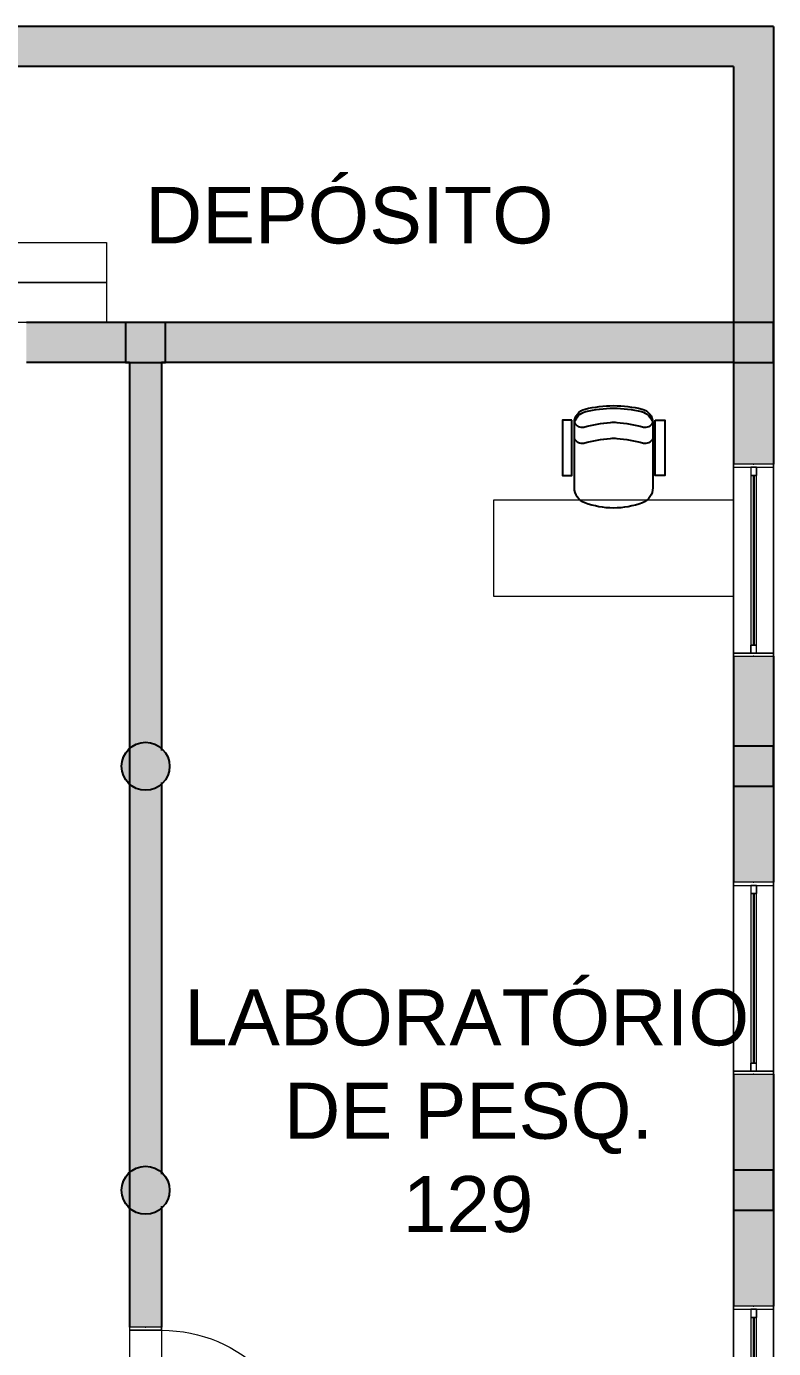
# Model space of a CAD drawing. Header units: metres. Extents: x 512 to 829, y -209 to 245.
# Drawn here: x 689.53 to 694.2, y -81.71 to -73.45 of the extents above; entities that cross this region are included whole.
import ezdxf

# ---------------------------------------------------------------- set-up
doc = ezdxf.new("R2010")
doc.units = ezdxf.units.M
doc.header["$LTSCALE"] = 0.508
doc.set_wipeout_variables(frame=1)
doc.header["$PDSIZE"] = -2
for name, color, linetype, lineweight in [('AMB-NOVOS', 10, 'Continuous', 15), ('None', 7, 'Continuous', 5), ('NãoImprimir', 7, 'Continuous', 5), ('Peitoris', 2, 'Continuous', 5), ('Telhado-Princ', 7, 'Continuous', 5), ('TEXTO', 7, 'Continuous', 15)]:
    doc.layers.add(name, color=color, linetype=linetype, lineweight=lineweight)
doc.layers.add('ARQ-MOB', color=250, linetype='Continuous')
doc.layers.add('ARQ-MOB-CAD', color=250, linetype='Continuous')
doc.styles.add('Arial', font='arial.ttf')

# ---------------------------------------------------------------- blocks, each defined once
blk = doc.blocks.new('Grupo-6501')
at = {"layer": 'None', "color": 7, "linetype": 'Continuous', "lineweight": 5}
for p, q in [((-0.47, 0.1), (-0.47, -0.1)), ((0.47, 0.1), (0.47, -0.1))]:
    blk.add_line(p, q, dxfattribs=at)
blk = doc.blocks.new('Grupo-6502')
at = {"layer": 'None', "color": 7, "linetype": 'Continuous', "lineweight": 5}
for points in [[(-0.47, 0.1), (-0.45, 0.1), (-0.45, -0.1), (-0.47, -0.1)], [(0.45, 0.1), (0.47, 0.1), (0.47, -0.1), (0.45, -0.1)]]:
    blk.add_lwpolyline(points, close=True, dxfattribs=at)
blk = doc.blocks.new('Grupo-6503')
at = {"layer": 'None', "color": 7, "linetype": 'Continuous', "lineweight": 5}
for p, q in [((-0.47, 0.1), (-0.45, 0.1)), ((-0.45, 0.1), (-0.45, -0.1)), ((0.47, 0.1), (0.45, 0.1)), ((0.45, 0.1), (0.45, -0.1)), ((-0.47, -0.1), (-0.45, -0.1)), ((0.47, -0.1), (0.45, -0.1))]:
    blk.add_line(p, q, dxfattribs=at)
at = {"layer": 'None', "color": 7}
for name in ['Grupo-6501', 'Grupo-6502']:
    blk.add_blockref(name, (0, 0), dxfattribs=at)
blk = doc.blocks.new('Grupo-6504')
at = {"layer": 'None', "color": 7, "linetype": 'Continuous', "lineweight": 5}
blk.add_arc((-0.45, 0.1), 0.9, 0, 90, dxfattribs=at)
blk = doc.blocks.new('Grupo-6505')
at = {"layer": 'None', "color": 7, "linetype": 'Continuous', "lineweight": 5}
blk.add_lwpolyline([(-0.45, 0.1), (-0.45, 1), (-0.415, 1), (-0.415, 0.1)], close=True, dxfattribs=at)
blk = doc.blocks.new('Grupo-6506')
at = {"layer": 'None', "color": 7, "linetype": 'Continuous', "lineweight": 5}
for p, q in [((-0.45, 0.1), (-0.45, 1)), ((-0.45, 1), (-0.415, 1)), ((-0.415, 0.1), (-0.415, 1)), ((-0.45, 0.1), (-0.415, 0.1))]:
    blk.add_line(p, q, dxfattribs=at)
at = {"layer": 'None', "color": 7}
blk.add_blockref('Grupo-6505', (0, 0), dxfattribs=at)
blk = doc.blocks.new('Grupo-6507')
at = {"layer": 'Peitoris', "color": 7}
blk.add_blockref('Grupo-6506', (0, 0), dxfattribs=at)
blk = doc.blocks.new('Grupo-6508')
at = {"layer": 'None', "color": 7, "linetype": 'Continuous', "lineweight": 5}
for p, q in [((0.47, 0.1), (-0.47, 0.1)), ((0.47, -0.1), (-0.47, -0.1))]:
    blk.add_line(p, q, dxfattribs=at)
blk = doc.blocks.new('Door (2D)-260')
at = {"layer": 'NãoImprimir', "color": 7, "linetype": 'Continuous', "lineweight": 5}
for p in [(-0.47, 0), (0.47, 0)]:
    blk.add_point(p, dxfattribs=at)
at = {"layer": 'None', "color": 7}
for name in ['Grupo-6507', 'Grupo-6503']:
    blk.add_blockref(name, (0, 0), dxfattribs=at)
at = {"layer": 'Peitoris', "color": 7}
blk.add_blockref('Grupo-6504', (0, 0), dxfattribs=at)
at = {"layer": 'Telhado-Princ', "color": 7}
blk.add_blockref('Grupo-6508', (0, 0), dxfattribs=at)
blk = doc.blocks.new('Grupo-6685')
at = {"layer": 'None', "color": 7, "linetype": 'Continuous', "lineweight": 5}
for points in [[(-0.6, 0.125), (-0.58095, 0.125), (-0.58095, -0.125), (-0.6, -0.125)], [(0.58095, 0.125), (0.6, 0.125), (0.6, -0.125), (0.58095, -0.125)]]:
    blk.add_lwpolyline(points, close=True, dxfattribs=at)
blk = doc.blocks.new('Grupo-6686')
at = {"layer": 'None', "color": 7, "linetype": 'Continuous', "lineweight": 5}
for p, q in [((-0.6, 0.125), (-0.58095, 0.125)), ((-0.58095, 0.125), (-0.58095, -0.125)), ((0.6, 0.125), (0.58095, 0.125)), ((0.58095, 0.125), (0.58095, -0.125)), ((-0.6, -0.125), (-0.58095, -0.125)), ((0.6, -0.125), (0.58095, -0.125))]:
    blk.add_line(p, q, dxfattribs=at)
at = {"layer": 'None', "color": 7}
blk.add_blockref('Grupo-6685', (0, 0), dxfattribs=at)
blk = doc.blocks.new('Grupo-6687')
at = {"layer": 'None', "color": 7, "linetype": 'Continuous', "lineweight": 5}
for p, q in [((-0.5809, 0.0175), (-0.5809, -0.0175)), ((0.5809, 0.0175), (0.5809, -0.0175))]:
    blk.add_line(p, q, dxfattribs=at)
blk = doc.blocks.new('Grupo-6688')
at = {"layer": 'None', "color": 7, "linetype": 'Continuous', "lineweight": 5}
for points in [[(-0.5809, 0.0175), (-0.5302, 0.0175), (-0.5302, -0.0175), (-0.5809, -0.0175)], [(0.5302, 0.0175), (0.5809, 0.0175), (0.5809, -0.0175), (0.5302, -0.0175)]]:
    blk.add_lwpolyline(points, close=True, dxfattribs=at)
blk = doc.blocks.new('Grupo-6689')
at = {"layer": 'None', "color": 7, "linetype": 'Continuous', "lineweight": 5}
for p, q in [((-0.5809, 0.0175), (-0.5302, 0.0175)), ((-0.5302, 0.0175), (-0.5302, -0.0175)), ((0.5809, 0.0175), (0.5302, 0.0175)), ((0.5302, 0.0175), (0.5302, -0.0175)), ((-0.5809, -0.0175), (-0.5302, -0.0175)), ((0.5809, -0.0175), (0.5302, -0.0175))]:
    blk.add_line(p, q, dxfattribs=at)
blk.add_lwpolyline([(-0.5302, 0.0175), (0.5302, 0.0175), (0.5302, -0.0175), (-0.5302, -0.0175)], close=True, dxfattribs=at)
at = {"layer": 'None', "color": 7}
for name in ['Grupo-6687', 'Grupo-6688']:
    blk.add_blockref(name, (0, 0), dxfattribs=at)
blk = doc.blocks.new('Grupo-6691')
at = {"layer": 'None', "color": 7, "linetype": 'Continuous', "lineweight": 25}
for p, q in [((-0.53015, 0.000635), (0.53015, 0.000635)), ((-0.53015, -0.000635), (0.53015, -0.000635))]:
    blk.add_line(p, q, dxfattribs=at)
blk = doc.blocks.new('Grupo-6692')
at = {"layer": 'None', "color": 7, "linetype": 'Continuous', "lineweight": 20}
for p, q in [((0.6, 0.125), (-0.6, 0.125)), ((0.6, -0.125), (-0.6, -0.125))]:
    blk.add_line(p, q, dxfattribs=at)
blk = doc.blocks.new('Window (2D)-525')
at = {"color": 7, "linetype": 'Continuous', "lineweight": 5}
blk.add_wipeout([(-0.6, 0.125), (0.6, 0.125), (0.6, -0.125), (-0.6, -0.125)], dxfattribs=at).dxf.layer = 'None'
at = {"layer": 'None', "color": 7, "linetype": 'Continuous', "lineweight": 5}
for p, q in [((-0.6, 0.125), (0.6, 0.125)), ((-0.6, -0.125), (0.6, -0.125))]:
    blk.add_line(p, q, dxfattribs=at)
at = {"layer": 'NãoImprimir', "linetype": 'Continuous'}
for p in [(-0.6, 0), (0.6, 0)]:
    blk.add_point(p, dxfattribs=at)
at = {"layer": 'None', "color": 7}
blk.add_blockref('Grupo-6686', (0, 0), dxfattribs=at)
at = {"layer": 'Peitoris'}
for name in ['Grupo-6689', 'Grupo-6691']:
    blk.add_blockref(name, (0, 0), dxfattribs=at)
at = {"layer": 'Telhado-Princ'}
blk.add_blockref('Grupo-6692', (0, 0), dxfattribs=at)
blk = doc.blocks.new('Grupo-6693')
at = {"layer": 'None', "color": 7, "linetype": 'Continuous', "lineweight": 5}
for points in [[(-0.6, 0.125), (-0.58095, 0.125), (-0.58095, -0.125), (-0.6, -0.125)], [(0.58095, 0.125), (0.6, 0.125), (0.6, -0.125), (0.58095, -0.125)]]:
    blk.add_lwpolyline(points, close=True, dxfattribs=at)
blk = doc.blocks.new('Grupo-6694')
at = {"layer": 'None', "color": 7, "linetype": 'Continuous', "lineweight": 5}
for p, q in [((-0.6, 0.125), (-0.58095, 0.125)), ((-0.58095, 0.125), (-0.58095, -0.125)), ((0.6, 0.125), (0.58095, 0.125)), ((0.58095, 0.125), (0.58095, -0.125)), ((-0.6, -0.125), (-0.58095, -0.125)), ((0.6, -0.125), (0.58095, -0.125))]:
    blk.add_line(p, q, dxfattribs=at)
at = {"layer": 'None', "color": 7}
blk.add_blockref('Grupo-6693', (0, 0), dxfattribs=at)
blk = doc.blocks.new('Grupo-6695')
at = {"layer": 'None', "color": 7, "linetype": 'Continuous', "lineweight": 5}
for p, q in [((-0.5809, 0.0175), (-0.5809, -0.0175)), ((0.5809, 0.0175), (0.5809, -0.0175))]:
    blk.add_line(p, q, dxfattribs=at)
blk = doc.blocks.new('Grupo-6696')
at = {"layer": 'None', "color": 7, "linetype": 'Continuous', "lineweight": 5}
for points in [[(-0.5809, 0.0175), (-0.5302, 0.0175), (-0.5302, -0.0175), (-0.5809, -0.0175)], [(0.5302, 0.0175), (0.5809, 0.0175), (0.5809, -0.0175), (0.5302, -0.0175)]]:
    blk.add_lwpolyline(points, close=True, dxfattribs=at)
blk = doc.blocks.new('Grupo-6697')
at = {"layer": 'None', "color": 7, "linetype": 'Continuous', "lineweight": 5}
for p, q in [((-0.5809, 0.0175), (-0.5302, 0.0175)), ((-0.5302, 0.0175), (-0.5302, -0.0175)), ((0.5809, 0.0175), (0.5302, 0.0175)), ((0.5302, 0.0175), (0.5302, -0.0175)), ((-0.5809, -0.0175), (-0.5302, -0.0175)), ((0.5809, -0.0175), (0.5302, -0.0175))]:
    blk.add_line(p, q, dxfattribs=at)
blk.add_lwpolyline([(-0.5302, 0.0175), (0.5302, 0.0175), (0.5302, -0.0175), (-0.5302, -0.0175)], close=True, dxfattribs=at)
at = {"layer": 'None', "color": 7}
for name in ['Grupo-6695', 'Grupo-6696']:
    blk.add_blockref(name, (0, 0), dxfattribs=at)
blk = doc.blocks.new('Grupo-6699')
at = {"layer": 'None', "color": 7, "linetype": 'Continuous', "lineweight": 25}
for p, q in [((-0.53015, 0.000635), (0.53015, 0.000635)), ((-0.53015, -0.000635), (0.53015, -0.000635))]:
    blk.add_line(p, q, dxfattribs=at)
blk = doc.blocks.new('Grupo-6700')
at = {"layer": 'None', "color": 7, "linetype": 'Continuous', "lineweight": 20}
for p, q in [((0.6, 0.125), (-0.6, 0.125)), ((0.6, -0.125), (-0.6, -0.125))]:
    blk.add_line(p, q, dxfattribs=at)
blk = doc.blocks.new('Window (2D)-526')
at = {"color": 7, "linetype": 'Continuous', "lineweight": 5}
blk.add_wipeout([(-0.6, 0.125), (0.6, 0.125), (0.6, -0.125), (-0.6, -0.125)], dxfattribs=at).dxf.layer = 'None'
at = {"layer": 'None', "color": 7, "linetype": 'Continuous', "lineweight": 5}
for p, q in [((-0.6, 0.125), (0.6, 0.125)), ((-0.6, -0.125), (0.6, -0.125))]:
    blk.add_line(p, q, dxfattribs=at)
at = {"layer": 'NãoImprimir', "linetype": 'Continuous'}
for p in [(-0.6, 0), (0.6, 0)]:
    blk.add_point(p, dxfattribs=at)
at = {"layer": 'None', "color": 7}
blk.add_blockref('Grupo-6694', (0, 0), dxfattribs=at)
at = {"layer": 'Peitoris'}
for name in ['Grupo-6697', 'Grupo-6699']:
    blk.add_blockref(name, (0, 0), dxfattribs=at)
at = {"layer": 'Telhado-Princ'}
blk.add_blockref('Grupo-6700', (0, 0), dxfattribs=at)
blk = doc.blocks.new('Grupo-6701')
at = {"layer": 'None', "color": 7, "linetype": 'Continuous', "lineweight": 5}
for points in [[(-0.6, 0.125), (-0.58095, 0.125), (-0.58095, -0.125), (-0.6, -0.125)], [(0.58095, 0.125), (0.6, 0.125), (0.6, -0.125), (0.58095, -0.125)]]:
    blk.add_lwpolyline(points, close=True, dxfattribs=at)
blk = doc.blocks.new('Grupo-6702')
at = {"layer": 'None', "color": 7, "linetype": 'Continuous', "lineweight": 5}
for p, q in [((-0.6, 0.125), (-0.58095, 0.125)), ((-0.58095, 0.125), (-0.58095, -0.125)), ((0.6, 0.125), (0.58095, 0.125)), ((0.58095, 0.125), (0.58095, -0.125)), ((-0.6, -0.125), (-0.58095, -0.125)), ((0.6, -0.125), (0.58095, -0.125))]:
    blk.add_line(p, q, dxfattribs=at)
at = {"layer": 'None', "color": 7}
blk.add_blockref('Grupo-6701', (0, 0), dxfattribs=at)
blk = doc.blocks.new('Grupo-6703')
at = {"layer": 'None', "color": 7, "linetype": 'Continuous', "lineweight": 5}
for p, q in [((-0.5809, 0.0175), (-0.5809, -0.0175)), ((0.5809, 0.0175), (0.5809, -0.0175))]:
    blk.add_line(p, q, dxfattribs=at)
blk = doc.blocks.new('Grupo-6704')
at = {"layer": 'None', "color": 7, "linetype": 'Continuous', "lineweight": 5}
for points in [[(-0.5809, 0.0175), (-0.5302, 0.0175), (-0.5302, -0.0175), (-0.5809, -0.0175)], [(0.5302, 0.0175), (0.5809, 0.0175), (0.5809, -0.0175), (0.5302, -0.0175)]]:
    blk.add_lwpolyline(points, close=True, dxfattribs=at)
blk = doc.blocks.new('Grupo-6705')
at = {"layer": 'None', "color": 7, "linetype": 'Continuous', "lineweight": 5}
for p, q in [((-0.5809, 0.0175), (-0.5302, 0.0175)), ((-0.5302, 0.0175), (-0.5302, -0.0175)), ((0.5809, 0.0175), (0.5302, 0.0175)), ((0.5302, 0.0175), (0.5302, -0.0175)), ((-0.5809, -0.0175), (-0.5302, -0.0175)), ((0.5809, -0.0175), (0.5302, -0.0175))]:
    blk.add_line(p, q, dxfattribs=at)
blk.add_lwpolyline([(-0.5302, 0.0175), (0.5302, 0.0175), (0.5302, -0.0175), (-0.5302, -0.0175)], close=True, dxfattribs=at)
at = {"layer": 'None', "color": 7}
for name in ['Grupo-6703', 'Grupo-6704']:
    blk.add_blockref(name, (0, 0), dxfattribs=at)
blk = doc.blocks.new('Grupo-6707')
at = {"layer": 'None', "color": 7, "linetype": 'Continuous', "lineweight": 25}
for p, q in [((-0.53015, 0.000635), (0.53015, 0.000635)), ((-0.53015, -0.000635), (0.53015, -0.000635))]:
    blk.add_line(p, q, dxfattribs=at)
blk = doc.blocks.new('Grupo-6708')
at = {"layer": 'None', "color": 7, "linetype": 'Continuous', "lineweight": 20}
for p, q in [((0.6, 0.125), (-0.6, 0.125)), ((0.6, -0.125), (-0.6, -0.125))]:
    blk.add_line(p, q, dxfattribs=at)
blk = doc.blocks.new('Window (2D)-527')
at = {"color": 7, "linetype": 'Continuous', "lineweight": 5}
blk.add_wipeout([(-0.6, 0.125), (0.6, 0.125), (0.6, -0.125), (-0.6, -0.125)], dxfattribs=at).dxf.layer = 'None'
at = {"layer": 'None', "color": 7, "linetype": 'Continuous', "lineweight": 5}
for p, q in [((-0.6, 0.125), (0.6, 0.125)), ((-0.6, -0.125), (0.6, -0.125))]:
    blk.add_line(p, q, dxfattribs=at)
at = {"layer": 'NãoImprimir', "linetype": 'Continuous'}
for p in [(-0.6, 0), (0.6, 0)]:
    blk.add_point(p, dxfattribs=at)
at = {"layer": 'None', "color": 7}
blk.add_blockref('Grupo-6702', (0, 0), dxfattribs=at)
at = {"layer": 'Peitoris'}
for name in ['Grupo-6705', 'Grupo-6707']:
    blk.add_blockref(name, (0, 0), dxfattribs=at)
at = {"layer": 'Telhado-Princ'}
blk.add_blockref('Grupo-6708', (0, 0), dxfattribs=at)
blk = doc.blocks.new('Grupo-6790')
at = {"layer": 'None', "linetype": 'Continuous', "lineweight": 0}
for points in [[(-25.2751, 18.0369), (-25.2751, 17.7869), (-25.0251, 17.7869), (-25.0251, 18.0369)], [(-15.5751, 18.0369), (-15.5751, 17.7869), (-15.3251, 17.7869), (-15.3251, 18.0369)]]:
    blk.add_hatch(color=255, dxfattribs=at).paths.add_polyline_path(points)
h = blk.add_hatch(color=255, dxfattribs=at)
edge = h.paths.add_edge_path()
edge.add_arc((-21.3501, 17.9119), 0.15, 0, 360, ccw=False)
h = blk.add_hatch(color=255, dxfattribs=at)
edge = h.paths.add_edge_path()
edge.add_arc((-19.2501, 17.9119), 0.15, 0, 360, ccw=False)
at = {"layer": 'None', "color": 7, "linetype": 'Continuous', "lineweight": 25}
for points in [[(-25.2751, 18.0369), (-25.2751, 17.7869), (-25.0251, 17.7869), (-25.0251, 18.0369)], [(-15.5751, 18.0369), (-15.5751, 17.7869), (-15.3251, 17.7869), (-15.3251, 18.0369)]]:
    blk.add_lwpolyline(points, close=True, dxfattribs=at)
for centre in [(-21.3501, 17.9119), (-19.2501, 17.9119)]:
    blk.add_circle(centre, 0.15, dxfattribs=at)
blk = doc.blocks.new('Grupo-6791')
at = {"layer": 'None', "linetype": 'Continuous', "lineweight": 0}
for points in [[(-25.2751, 20.6869), (-25.2751, 20.4369), (-25.0251, 20.4369), (-25.0251, 20.6869)], [(-15.5751, 20.6869), (-15.5751, 20.4369), (-15.3251, 20.4369), (-15.3251, 20.6869)]]:
    blk.add_hatch(color=255, dxfattribs=at).paths.add_polyline_path(points)
h = blk.add_hatch(color=255, dxfattribs=at)
edge = h.paths.add_edge_path()
edge.add_arc((-21.3501, 20.5619), 0.15, 0, 360, ccw=False)
h = blk.add_hatch(color=255, dxfattribs=at)
edge = h.paths.add_edge_path()
edge.add_arc((-19.2501, 20.5619), 0.15, 0, 360, ccw=False)
at = {"layer": 'None', "color": 7, "linetype": 'Continuous', "lineweight": 25}
for points in [[(-25.2751, 20.6869), (-25.2751, 20.4369), (-25.0251, 20.4369), (-25.0251, 20.6869)], [(-15.5751, 20.6869), (-15.5751, 20.4369), (-15.3251, 20.4369), (-15.3251, 20.6869)]]:
    blk.add_lwpolyline(points, close=True, dxfattribs=at)
for centre in [(-21.3501, 20.5619), (-19.2501, 20.5619)]:
    blk.add_circle(centre, 0.15, dxfattribs=at)
blk = doc.blocks.new('Grupo-6792')
at = {"layer": 'None', "linetype": 'Continuous', "lineweight": 0}
for points in [[(-25.2751, 23.3369), (-25.2751, 23.0869), (-25.0251, 23.0869), (-25.0251, 23.3369)], [(-21.4651, 23.3369), (-21.4651, 23.0869), (-21.2151, 23.0869), (-21.2151, 23.3369)], [(-19.3751, 23.3369), (-19.3751, 23.0869), (-19.1251, 23.0869), (-19.1251, 23.3369)], [(-15.5751, 23.3369), (-15.5751, 23.0869), (-15.3251, 23.0869), (-15.3251, 23.3369)]]:
    blk.add_hatch(color=255, dxfattribs=at).paths.add_polyline_path(points)
at = {"layer": 'None', "color": 7, "linetype": 'Continuous', "lineweight": 25}
for points in [[(-25.2751, 23.3369), (-25.2751, 23.0869), (-25.0251, 23.0869), (-25.0251, 23.3369)], [(-21.4651, 23.3369), (-21.4651, 23.0869), (-21.2151, 23.0869), (-21.2151, 23.3369)], [(-19.3751, 23.3369), (-19.3751, 23.0869), (-19.1251, 23.0869), (-19.1251, 23.3369)], [(-15.5751, 23.3369), (-15.5751, 23.0869), (-15.3251, 23.0869), (-15.3251, 23.3369)]]:
    blk.add_lwpolyline(points, close=True, dxfattribs=at)
blk = doc.blocks.new('Grupo-6793')
at = {"layer": 'None', "color": 7}
for name in ['Grupo-6792', 'Grupo-6791', 'Grupo-6790']:
    blk.add_blockref(name, (0, 0), dxfattribs=at)
blk = doc.blocks.new('Grupo-6795')
at = {"layer": 'None', "color": 7, "linetype": 'Continuous', "lineweight": 5}
for points in [[(-21.2501, 23.8369), (-19.4951, 23.8369), (-19.4951, 23.5869), (-21.2501, 23.5869)], [(-21.2501, 23.5869), (-19.4951, 23.5869), (-19.4951, 23.3369), (-21.2501, 23.3369)]]:
    blk.add_lwpolyline(points, close=True, dxfattribs=at)
blk = doc.blocks.new('35S66S7401')
at = {"layer": 'ARQ-MOB-CAD'}
blk.add_lwpolyline([(-0.1801, 0.0827, 0.181476), (0.1801, 0.0827, 0.312558), (0.245, 0.1763), (0.245, 0.5838, 0.34754), (0.178, 0.6685, 0.059745), (0, 0.69, 0.059745), (-0.178, 0.6685, 0.34754), (-0.245, 0.5838), (-0.245, 0.1763, 0.312558)], format="xyb", close=True, dxfattribs=at)
for points in [[(0.245, 0.5838, 0.272556), (0.1742, 0.6526, 0.059776), (0, 0.6737, 0.059776), (-0.1742, 0.6526, 0.272556), (-0.245, 0.5838, 0.278118)], [(0.245, 0.5838, -0.342833), (0.1863, 0.5565, 0.037263), (0.0196, 0.5856, 0.049093), (-0.0196, 0.5856, 0.037263), (-0.1863, 0.5565, -0.342833), (-0.245, 0.5838)], [(0.245, 0.4836, -0.342833), (0.1863, 0.4564, 0.037263), (0.0196, 0.4854, 0.049093), (-0.0196, 0.4854, 0.037263), (-0.1863, 0.4564, -0.342833), (-0.245, 0.4836)]]:
    blk.add_lwpolyline(points, format="xyb", dxfattribs=at)
for points in [[(-0.26, 0.5994), (-0.32, 0.5994), (-0.32, 0.2544), (-0.26, 0.2544)], [(0.26, 0.5994), (0.32, 0.5994), (0.32, 0.2544), (0.26, 0.2544)]]:
    blk.add_lwpolyline(points, close=True, dxfattribs=at)

msp = doc.modelspace()

# ---------------------------------------------------------------- linework, layer by layer
at = {"layer": 'None', "color": 7, "linetype": 'Continuous', "lineweight": 25}
for p, q in [((694.1979, -73.45), (684.2479, -73.45)), ((694.1979, -73.45), (694.1979, -75.3)), ((693.9479, -73.7), (688.2729, -73.7)), ((693.9479, -73.7), (693.9479, -75.3)), ((694.1979, -75.3), (689.5279, -75.3)), ((694.1979, -75.3), (694.1979, -76.1868)), ((690.1729, -75.55), (689.5279, -75.55)), ((690.1729, -75.55), (690.1729, -81.58)), ((693.9479, -75.55), (690.3729, -75.55)), ((690.3729, -75.55), (690.3729, -77.975)), ((693.9479, -75.55), (693.9479, -76.1868)), ((693.9479, -77.3868), (693.9479, -77.975)), ((694.1979, -77.3868), (694.1979, -78.8)), ((690.3729, -78.175), (690.3729, -80.625)), ((693.9479, -78.175), (693.9479, -78.8)), ((693.9479, -80), (693.9479, -80.625)), ((694.1979, -80), (694.1979, -81.45)), ((690.3729, -80.825), (690.3729, -81.58)), ((693.9479, -80.825), (693.9479, -81.45))]:
    msp.add_line(p, q, dxfattribs=at)
at = {"layer": 'None', "color": 250, "linetype": 'Continuous'}
for points in [[(694.1979, -73.45), (693.9479, -73.7), (684.2479, -73.45), (684.4979, -73.7)], [(693.9479, -73.7), (694.1979, -73.45), (693.9479, -75.3), (694.1979, -75.3)], [(694.1979, -75.3), (693.9479, -75.55), (689.5279, -75.3), (689.5279, -75.55)], [(693.9479, -75.55), (694.1979, -75.3), (693.9479, -76.1868), (694.1979, -76.1868)], [(690.1729, -75.55), (690.3729, -75.55), (690.1729, -81.58), (690.3729, -81.58)], [(693.9479, -77.3868), (694.1979, -77.3868), (693.9479, -78.8), (694.1979, -78.8)], [(693.9479, -80), (694.1979, -80), (693.9479, -81.45), (694.1979, -81.45)]]:
    msp.add_solid(points, dxfattribs=at)

# ---------------------------------------------------------------- block references
at = {"layer": 'None', "color": 7}
msp.add_blockref('Grupo-6795', (709.523, -98.6368), dxfattribs=at)
at = {"layer": 'None', "linetype": 'Continuous', "lineweight": 0, "xscale": -1}
msp.add_blockref('35S66S7401', (693.1979, -76.5104), dxfattribs=at)
at = {"layer": 'None', "color": 7, "xscale": -1, "rotation": 270}
msp.add_blockref('Door (2D)-260', (690.2729, -82.05), dxfattribs=at)

# ---------------------------------------------------------------- texts
at = {"layer": 'TEXTO', "color": 7, "insert": (691.5466, -74.4527), "char_height": 0.3537, "attachment_point": 2, "line_spacing_factor": 0.96736, "style": 'Arial'}
msp.add_mtext('DEPÓSITO', dxfattribs=at)

# ---------------------------------------------------------------- next in the draw order: block references
at = {"layer": 'None', "color": 7, "xscale": -1, "rotation": 90}
for name, p in [('Window (2D)-525', (694.0729, -76.7868)), ('Window (2D)-526', (694.0729, -79.4)), ('Window (2D)-527', (694.0729, -82.05))]:
    msp.add_blockref(name, p, dxfattribs=at)

# ---------------------------------------------------------------- next in the draw order: linework, layer by layer
at = {"layer": 'ARQ-MOB', "linetype": 'Continuous', "lineweight": 0}
msp.add_lwpolyline([(692.4479, -77.0104), (693.9479, -77.0104), (693.9479, -76.4104), (692.4479, -76.4104)], close=True, dxfattribs=at)

# ---------------------------------------------------------------- next in the draw order: block references
at = {"layer": 'None', "color": 7}
msp.add_blockref('Grupo-6793', (709.523, -98.6368), dxfattribs=at)

# ---------------------------------------------------------------- next in the draw order: texts
at = {"layer": 'AMB-NOVOS', "linetype": 'Continuous', "lineweight": 0, "insert": (690.9209, -79.4694), "char_height": 0.35, "attachment_point": 1}
msp.add_mtext_dynamic_manual_height_columns('\\pi-0.40673;{\\fArial|b0|i0|c0|p34;LABORATÓRIO \\P\\pi0.21567;DE PESQ.\\P\\pi0.95984;129}', width=2.660747, gutter_width=1, heights=[0], dxfattribs=at)

doc.saveas('drawing.dxf')
